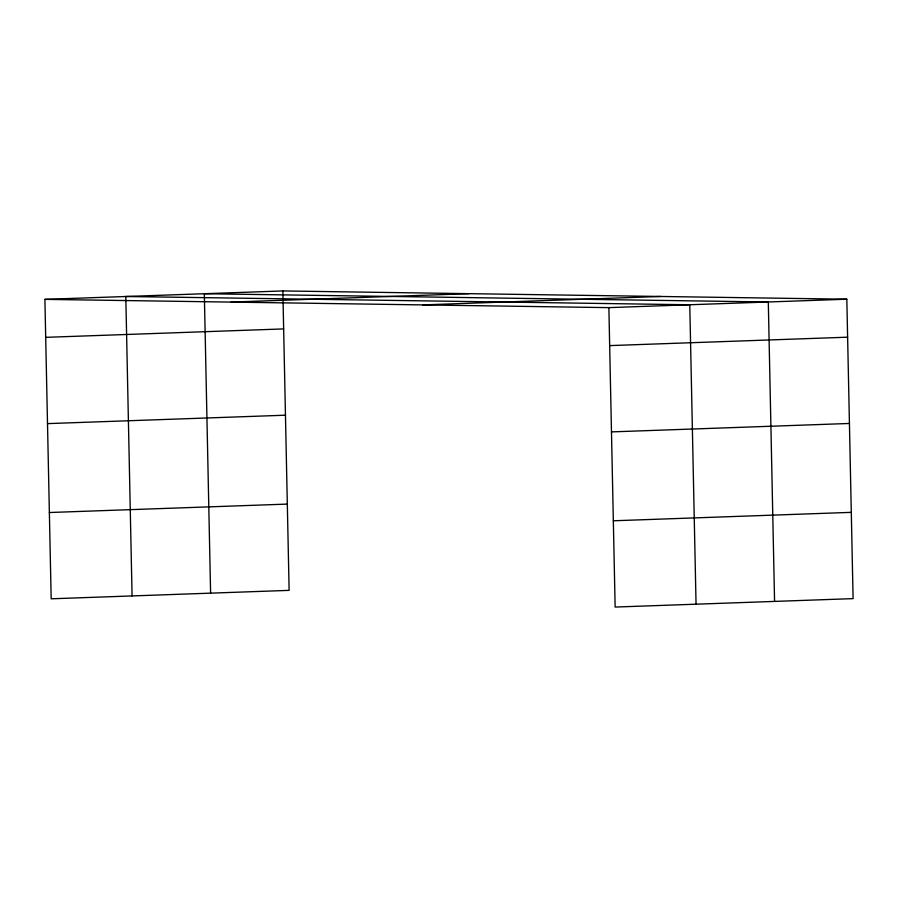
<?xml version="1.0" encoding="UTF-8"?>
<svg xmlns="http://www.w3.org/2000/svg" width="898" height="898" viewBox="0 0 898 898"><rect width="100%" height="100%" fill="white"/><g stroke="black" fill="none" stroke-linecap="round" stroke-linejoin="round"><path stroke-width="1.35" d="M44.9 299.371L282.859 290.941L846.825 299.202L853.1 598.629L615.141 607.059L608.878 307.632L44.9 299.371L51.175 598.798L289.122 590.368L282.859 290.941M231.011 302.098L468.969 293.668M422.767 304.905L660.715 296.475M608.878 307.632L846.825 299.202M45.697 337.345L283.645 328.915M609.675 345.607L847.622 337.188M47.504 423.62L285.452 415.202M611.482 431.893L849.429 423.463M49.368 512.522L287.315 504.092M613.334 520.784L851.293 512.354M774.57 601.413L768.306 301.986L204.329 293.725L210.603 593.151M696.051 604.197L689.776 304.77L125.799 296.497L132.073 595.935"/></g></svg>
